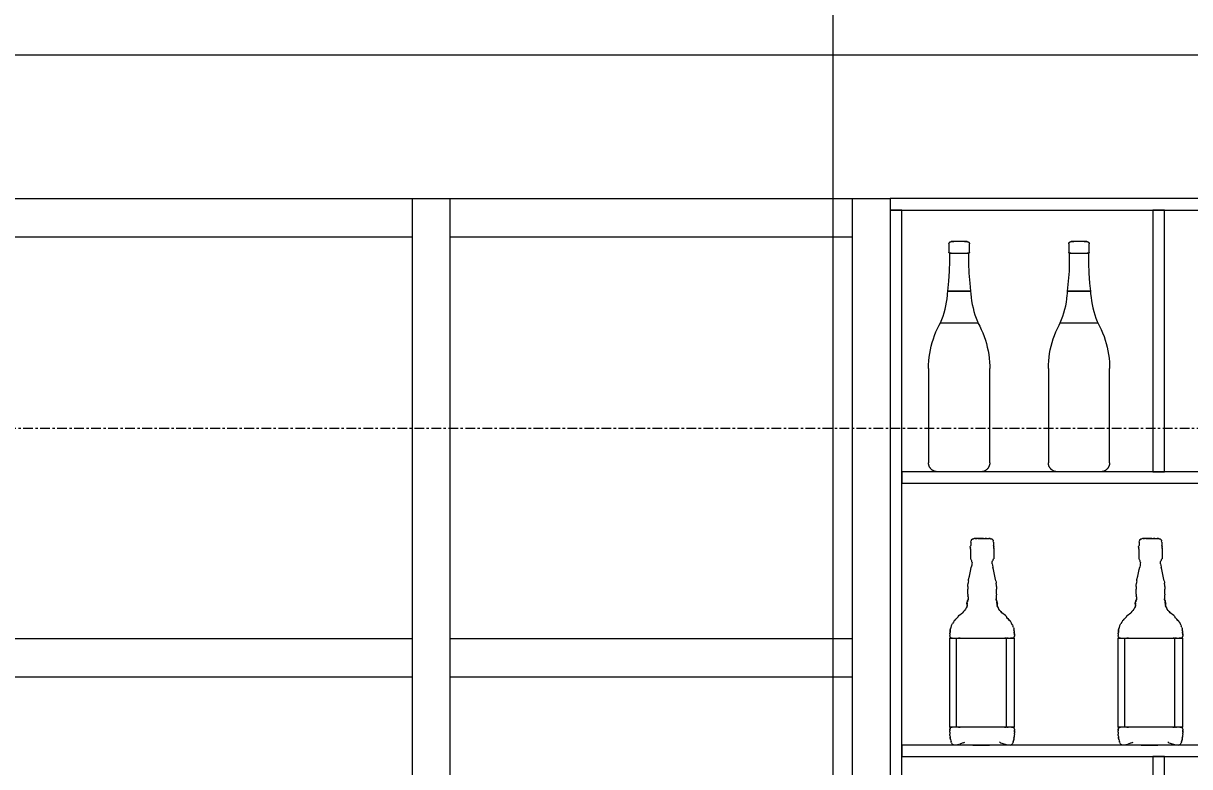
# Model space of a CAD drawing. Header units: inches. Extents: x 22 to 382261, y 22 to 371281.
# Drawn here: x 83658 to 85182, y 144588 to 145559 of the extents above; entities that cross this region are included whole.
import ezdxf

# ---------------------------------------------------------------- set-up
doc = ezdxf.new("R2010")
doc.units = ezdxf.units.IN
doc.header["$MEASUREMENT"] = 0
doc.linetypes.add('Grid Line 1_2_', pattern=[22.225, 12.7, -3.175, 3.175, -3.175])
for name, color, linetype, lineweight in [('A-ANNO-DIMS', 211, 'Continuous', 9), ('A-FLOR-LEVL', 51, 'Continuous', 9), ('A-GENM', 13, 'Continuous', 9), ('A-GLAZ-CWMG', 51, 'Continuous', 9), ('G-ANNO-SYMB', 111, 'Continuous', 9), ('G-IMPT', 8, 'Continuous', 9), ('I-FURN', 30, 'Continuous', 9), ('I-WALL', 2, 'Continuous', 9)]:
    doc.layers.add(name, color=color, linetype=linetype, lineweight=lineweight)
doc.styles.add('Arial_B_2', font='arialbd.ttf', dxfattribs={"height": 270.833333})
doc.dimstyles.new('2_2', dxfattribs={"dimscale": 304.8, "dimtxt": 267.818092, "dimasz": 0.227865, "dimexe": 1.377953, "dimexo": 0.0625, "dimgap": 0.287073, "dimtad": 1, "dimdec": 0, "dimzin": 0, "dimdsep": 46, "dimtxsty": 'Arial_B_2', "dimblk1": 'OBLIQUE', "dimblk2": 'OBLIQUE', "dimsah": 1, "dimcen": 0.09, "dimdle": 0.574147, "dimazin": 0, "dimtfac": 1, "dimtdec": 4, "dimtix": 1, "dimtmove": 0, "dimatfit": 3, "dimfxl": 0.574147, "dimfxlon": 1, "dimtvp": 1, "dimtolj": 1, "dimtzin": 0, "dimlwd": 18, "dimlwe": 18, "dimarcsym": 2})

# ---------------------------------------------------------------- blocks, each defined once
blk = doc.blocks.new('Rectangular Mullion - 50 x 150mm-440584-Section B-B')
at = {"layer": 'A-GLAZ-CWMG'}
for p, q in [((2516.8, 3250), (2516.8, 3300)), ((3041.8, 3300), (3041.8, 3250)), ((2516.8, 3250), (3041.8, 3250))]:
    blk.add_line(p, q, dxfattribs=at)
blk = doc.blocks.new('Rectangular Mullion - 50 x 150mm-442040-Section B-B')
at = {"layer": 'A-GLAZ-CWMG'}
blk.add_line((-4008.2, 6150), (-4008.2, 5550), dxfattribs=at)
blk = doc.blocks.new('Rectangular Mullion - 50 x 150mm-V9-Section B-B')
at = {"layer": 'A-GLAZ-CWMG'}
for p, q in [((1916.8, 3250), (1916.8, 3300)), ((2466.8, 3300), (2466.8, 3250)), ((1916.8, 3250), (2466.8, 3250))]:
    blk.add_line(p, q, dxfattribs=at)
blk = doc.blocks.new('Rectangular Mullion - 50 x 150mm-442033-Section B-B')
at = {"layer": 'A-GLAZ-CWMG'}
for p, q in [((-6383.191796, 6150), (-6383.191796, 5550)), ((-6333.191796, 5550), (-6333.191796, 6150))]:
    blk.add_line(p, q, dxfattribs=at)
blk = doc.blocks.new('Rectangular Mullion - 50 x 150mm-V26-Section B-B')
at = {"layer": 'A-GLAZ-CWMG'}
blk.add_line((-4008.2, 3300), (-4008.2, 2700), dxfattribs=at)
blk = doc.blocks.new('Rectangular Mullion - 50 x 150mm-V32-Section B-B')
at = {"layer": 'A-GLAZ-CWMG'}
for p, q in [((-4583.2, 3300), (-4583.2, 2700)), ((-4533.2, 2700), (-4533.2, 3300))]:
    blk.add_line(p, q, dxfattribs=at)
blk = doc.blocks.new('Rectangular Mullion - 50 x 150mm-V35-Section B-B')
at = {"layer": 'A-GLAZ-CWMG'}
for p, q in [((-6908.2, 5525), (-6908.2, 5575)), ((-6383.2, 5575), (-6908.2, 5575)), ((-6383.2, 5575), (-6383.2, 5525)), ((-6908.2, 5525), (-6383.2, 5525))]:
    blk.add_line(p, q, dxfattribs=at)
blk = doc.blocks.new('Rectangular Mullion - 50 x 150mm-V36-Section B-B')
at = {"layer": 'A-GLAZ-CWMG'}
for p, q in [((-6333.191796, 5525), (-6333.191796, 5575)), ((-5783.191796, 5575), (-6333.191796, 5575)), ((-5783.191796, 5575), (-5783.191796, 5525)), ((-6333.191796, 5525), (-5783.191796, 5525))]:
    blk.add_line(p, q, dxfattribs=at)
blk = doc.blocks.new('M8 - M8-876421-Section B-B')
at = {"layer": 'I-FURN'}
for p, q in [((-3958.2, 6750), (-3958.2, 6735)), ((-2958.2, 6750), (-3958.2, 6750)), ((-3943.2, 6735), (-3958.2, 6735)), ((-3958.2, 6735), (-3958.2, 5350)), ((-3958.2, 6735), (-2958.2, 6735)), ((-3943.2, 5350), (-3943.2, 6735)), ((-3614.9, 6735), (-3614.9, 6393)), ((-3599.9, 6735), (-3614.9, 6735)), ((-3599.9, 6393), (-3599.9, 6735)), ((-3943.2, 6393), (-3943.2, 6378)), ((-2973.2, 6393), (-3943.2, 6393)), ((-3614.9, 6393), (-3599.9, 6393)), ((-3943.2, 6378), (-2973.2, 6378)), ((-3943.2, 6036), (-3943.2, 6021)), ((-2973.2, 6036), (-3943.2, 6036)), ((-3943.2, 6021), (-2973.2, 6021)), ((-3614.9, 6021), (-3614.9, 5679)), ((-3599.9, 6021), (-3614.9, 6021)), ((-3599.9, 5679), (-3599.9, 6021))]:
    blk.add_line(p, q, dxfattribs=at)
blk = doc.blocks.new('BOTELLA _01_JACK DANIELS - JACK DANIELS_ICV-872151-Section B-B')
at = {"layer": 'G-IMPT'}
for p, q in [((-3853.6, 6295.8), (-3853.7, 6295.3)), ((-3853.7, 6294.9), (-3853.7, 6295.3)), ((-3853.1, 6297), (-3853.6, 6295.8)), ((-3853, 6297.7), (-3853.1, 6297.3)), ((-3853.1, 6297), (-3853.1, 6297.3)), ((-3852.9, 6300.9), (-3853, 6297.7)), ((-3852.9, 6300.9), (-3852.7, 6302.8)), ((-3852.6, 6303.5), (-3852.7, 6302.8)), ((-3852.5, 6303.9), (-3852.6, 6303.5)), ((-3852.2, 6304.2), (-3852.5, 6303.9)), ((-3851.9, 6304.5), (-3852.2, 6304.2)), ((-3851.9, 6304.5), (-3851.3, 6304.8)), ((-3850.7, 6305.1), (-3851.3, 6304.8)), ((-3850.7, 6305.1), (-3850, 6305.3)), ((-3850, 6305.3), (-3849.3, 6305.5)), ((-3848.6, 6305.7), (-3849.3, 6305.5)), ((-3847.7, 6305.7), (-3848.6, 6305.7)), ((-3847.7, 6305.7), (-3848.6, 6305.7)), ((-3847.7, 6305.7), (-3847.1, 6305.8)), ((-3847.7, 6305.7), (-3846.9, 6305.8)), ((-3847.7, 6305.7), (-3847.1, 6305.8)), ((-3847.7, 6305.7), (-3846.9, 6305.8)), ((-3838.2, 6305.8), (-3847.1, 6305.8)), ((-3838.2, 6305.8), (-3846.9, 6305.8)), ((-3838.2, 6305.8), (-3846.9, 6305.8)), ((-3838.2, 6305.8), (-3846.2, 6305.8)), ((-3838.2, 6305.8), (-3846.2, 6305.8)), ((-3846.2, 6305.8), (-3845.1, 6305.8)), ((-3846.2, 6305.8), (-3845.1, 6305.8)), ((-3838.2, 6305.8), (-3845.1, 6305.8)), ((-3838.2, 6305.8), (-3845.1, 6305.8)), ((-3842.1, 6305.8), (-3843.7, 6305.8)), ((-3838.2, 6305.8), (-3843.7, 6305.8)), ((-3838.2, 6305.8), (-3843.7, 6305.8)), ((-3843.7, 6305.8), (-3842.1, 6305.8)), ((-3842.1, 6305.8), (-3838.2, 6305.8)), ((-3838.2, 6305.8), (-3842.1, 6305.8)), ((-3840.2, 6305.8), (-3838.2, 6305.8)), ((-3840.2, 6305.8), (-3838.2, 6305.8)), ((-3838.2, 6305.8), (-3840.2, 6305.8)), ((-3840.2, 6305.8), (-3838.2, 6305.8)), ((-3838.2, 6305.8), (-3832.6, 6305.8)), ((-3838.2, 6305.8), (-3831.2, 6305.8)), ((-3838.2, 6305.8), (-3829.3, 6305.8)), ((-3838.2, 6305.8), (-3829.5, 6305.8)), ((-3838.2, 6305.8), (-3836.2, 6305.8)), ((-3838.2, 6305.8), (-3830.2, 6305.8)), ((-3838.2, 6305.8), (-3832.6, 6305.8)), ((-3838.2, 6305.8), (-3834.3, 6305.8)), ((-3838.2, 6305.8), (-3836.2, 6305.8)), ((-3838.2, 6305.8), (-3831.2, 6305.8)), ((-3838.2, 6305.8), (-3830.2, 6305.8)), ((-3838.2, 6305.8), (-3834.3, 6305.8)), ((-3838.2, 6305.8), (-3829.5, 6305.8)), ((-3836.2, 6305.8), (-3838.2, 6305.8)), ((-3836.2, 6305.8), (-3838.2, 6305.8)), ((-3832.6, 6305.8), (-3834.3, 6305.8)), ((-3832.6, 6305.8), (-3834.3, 6305.8)), ((-3831.2, 6305.8), (-3830.2, 6305.8)), ((-3831.2, 6305.8), (-3830.2, 6305.8)), ((-3829.5, 6305.8), (-3828.5, 6305.7)), ((-3828.5, 6305.7), (-3829.5, 6305.8)), ((-3829.3, 6305.8), (-3828.5, 6305.7)), ((-3827.8, 6305.7), (-3828.5, 6305.7)), ((-3827.8, 6305.7), (-3827.1, 6305.5)), ((-3827.1, 6305.5), (-3826.4, 6305.3)), ((-3825.7, 6305.1), (-3826.4, 6305.3)), ((-3825, 6304.8), (-3825.7, 6305.1)), ((-3824.5, 6304.5), (-3825, 6304.8)), ((-3824.5, 6304.5), (-3824.1, 6304.2)), ((-3824.1, 6304.2), (-3823.9, 6303.9)), ((-3823.9, 6303.9), (-3823.8, 6303.5)), ((-3823.8, 6303.5), (-3823.7, 6302.8)), ((-3823.5, 6300.9), (-3823.7, 6302.8)), ((-3823.5, 6300.9), (-3823.4, 6297.7)), ((-3823.4, 6297.7), (-3823.3, 6297.3)), ((-3823.2, 6297), (-3823.3, 6297.3)), ((-3822.8, 6295.8), (-3823.2, 6297)), ((-3822.8, 6295.8), (-3822.7, 6295.3)), ((-3822.7, 6294.9), (-3822.7, 6295.3)), ((-3853.4, 6293.7), (-3853.7, 6294.9)), ((-3853.4, 6293.7), (-3853.3, 6293.3)), ((-3853.3, 6291.9), (-3853.3, 6293.3)), ((-3853.3, 6291.9), (-3853.3, 6280.2)), ((-3853.3, 6280.2), (-3853.3, 6279.5)), ((-3823, 6293.7), (-3823.1, 6293.3)), ((-3823.1, 6292.8), (-3823.1, 6293.3)), ((-3823.1, 6292.8), (-3823.1, 6280.2)), ((-3823.1, 6280.2), (-3823.1, 6279.5)), ((-3823, 6293.7), (-3822.7, 6294.9)), ((-3854.9, 6256.6), (-3852.9, 6265.3)), ((-3853.3, 6279.5), (-3853.2, 6279.1)), ((-3853, 6278.8), (-3853.2, 6279.1)), ((-3853, 6278.8), (-3852.4, 6277.9)), ((-3852.9, 6265.3), (-3852.3, 6268.3)), ((-3852.4, 6277.9), (-3852, 6277.2)), ((-3851.8, 6270.9), (-3852.3, 6268.3)), ((-3851.7, 6276.5), (-3852, 6277.2)), ((-3851.5, 6272.9), (-3851.8, 6270.9)), ((-3851.5, 6275.6), (-3851.7, 6276.5)), ((-3851.4, 6274.4), (-3851.5, 6275.6)), ((-3851.4, 6274.4), (-3851.5, 6272.9)), ((-3825, 6274.4), (-3824.9, 6275.6)), ((-3824.9, 6272.9), (-3825, 6274.4)), ((-3824.9, 6275.6), (-3824.7, 6276.5)), ((-3824.9, 6272.9), (-3824.6, 6270.9)), ((-3824.7, 6276.5), (-3824.3, 6277.2)), ((-3824.6, 6270.9), (-3824.1, 6268.3)), ((-3824, 6277.9), (-3824.3, 6277.2)), ((-3823.5, 6265.3), (-3824.1, 6268.3)), ((-3824, 6277.9), (-3823.4, 6278.8)), ((-3821.5, 6256.6), (-3823.5, 6265.3)), ((-3823.4, 6278.8), (-3823.2, 6279.1)), ((-3823.1, 6279.5), (-3823.2, 6279.1)), ((-3856.1, 6250.6), (-3856.4, 6248.9)), ((-3856.1, 6250.6), (-3855.8, 6252.4)), ((-3855.8, 6252.4), (-3854.9, 6256.6)), ((-3820.6, 6252.4), (-3821.5, 6256.6)), ((-3820.3, 6250.6), (-3820.6, 6252.4)), ((-3820.3, 6250.6), (-3820, 6248.9)), ((-3856.8, 6244.6), (-3856.5, 6247.4)), ((-3856.8, 6243.3), (-3856.8, 6244.6)), ((-3856.8, 6243.3), (-3856.8, 6239.5)), ((-3856.8, 6235.4), (-3856.8, 6239.5)), ((-3856.7, 6233.3), (-3856.8, 6235.4)), ((-3856.4, 6248.9), (-3856.5, 6247.4)), ((-3820, 6248.9), (-3819.8, 6247.4)), ((-3819.6, 6244.6), (-3819.8, 6247.4)), ((-3819.6, 6243.3), (-3819.6, 6244.6)), ((-3819.6, 6243.3), (-3819.5, 6239.5)), ((-3819.6, 6235.4), (-3819.5, 6239.5)), ((-3819.6, 6233.3), (-3819.6, 6235.4)), ((-3858, 6222.4), (-3858.1, 6221.5)), ((-3858, 6222.4), (-3858.1, 6221.5)), ((-3858.1, 6220.6), (-3858.1, 6221.5)), ((-3858.1, 6220.6), (-3858.1, 6221.5)), ((-3858.1, 6220.6), (-3858, 6219.9)), ((-3858.1, 6220.6), (-3858, 6219.9)), ((-3858, 6222.4), (-3857.8, 6223.3)), ((-3858, 6222.4), (-3857.8, 6223.3)), ((-3858, 6219.9), (-3857.9, 6219.2)), ((-3858, 6219.9), (-3857.9, 6219.2)), ((-3857.9, 6219.2), (-3857.7, 6218.6)), ((-3857.9, 6219.2), (-3857.7, 6218.6)), ((-3857.8, 6223.3), (-3857.5, 6224.1)), ((-3857.8, 6223.3), (-3857.5, 6224.1)), ((-3857.8, 6218.9), (-3857.6, 6220.2)), ((-3857.8, 6218.6), (-3857.8, 6219.2)), ((-3857.8, 6218.6), (-3857.8, 6219.2)), ((-3857.8, 6218.5), (-3857.8, 6219.1)), ((-3857.8, 6218.6), (-3857.8, 6219.1)), ((-3857.8, 6218.6), (-3857.8, 6219.1)), ((-3857.8, 6218.5), (-3857.8, 6219.1)), ((-3857.7, 6218.6), (-3857.8, 6219)), ((-3857.7, 6218.6), (-3857.8, 6219)), ((-3857.8, 6218.5), (-3857.8, 6219)), ((-3857.8, 6218.5), (-3857.8, 6219)), ((-3857.8, 6218.6), (-3857.8, 6218.9)), ((-3857.6, 6221.5), (-3857.5, 6223)), ((-3857.6, 6221.5), (-3857.6, 6220.8)), ((-3857.6, 6220.8), (-3857.6, 6220.2)), ((-3857.5, 6223.8), (-3856.8, 6225.4)), ((-3857.5, 6223.8), (-3857, 6225)), ((-3857.1, 6224.8), (-3857.5, 6224.1)), ((-3857.1, 6224.8), (-3857.5, 6224)), ((-3857.1, 6224.8), (-3857.5, 6224.1)), ((-3857.1, 6224.8), (-3857.5, 6224)), ((-3857.2, 6224.7), (-3857.5, 6224)), ((-3857.5, 6224), (-3857.2, 6224.7)), ((-3857.3, 6223.7), (-3857.5, 6223)), ((-3857.2, 6224.4), (-3857.3, 6223.7)), ((-3856.7, 6225.5), (-3857.2, 6224.7)), ((-3856.7, 6225.5), (-3857.2, 6224.7)), ((-3857.2, 6224.4), (-3856.8, 6225.4)), ((-3856.8, 6225.4), (-3857.2, 6224.6)), ((-3857.2, 6224.6), (-3856.8, 6225.4)), ((-3857.2, 6224.7), (-3856.8, 6225.3)), ((-3856.8, 6225.3), (-3857.2, 6224.7)), ((-3856.8, 6225.3), (-3857.2, 6224.6)), ((-3857.2, 6224.6), (-3856.8, 6225.3)), ((-3857.2, 6224.4), (-3857, 6225)), ((-3857.2, 6224.4), (-3857, 6225)), ((-3857.2, 6224.7), (-3857.1, 6224.8)), ((-3857.1, 6224.8), (-3857.2, 6224.7)), ((-3856.7, 6225.5), (-3857.1, 6224.8)), ((-3856.7, 6225.5), (-3857.1, 6224.8)), ((-3856.8, 6225.4), (-3857, 6225)), ((-3856.8, 6225.4), (-3857, 6225)), ((-3856.8, 6225.4), (-3857, 6225)), ((-3856.8, 6225.4), (-3856.6, 6225.8)), ((-3856.6, 6225.8), (-3856.8, 6225.4)), ((-3856.7, 6233.3), (-3856.7, 6231.1)), ((-3856.6, 6229.6), (-3856.7, 6231.1)), ((-3856.6, 6229.6), (-3856.4, 6227.2)), ((-3856.6, 6225.8), (-3856.5, 6226.1)), ((-3856.5, 6226.1), (-3856.6, 6225.8)), ((-3856.4, 6226.5), (-3856.5, 6226.1)), ((-3856.4, 6226.5), (-3856.4, 6227.2)), ((-3819.8, 6229.6), (-3820, 6227.2)), ((-3820, 6226.5), (-3820, 6227.2)), ((-3820, 6226.5), (-3819.9, 6226.1)), ((-3819.7, 6225.8), (-3819.9, 6226.1)), ((-3819.9, 6226.1), (-3819.7, 6225.8)), ((-3819.7, 6231.1), (-3819.8, 6229.6)), ((-3819.6, 6233.3), (-3819.7, 6231.1)), ((-3819.6, 6225.4), (-3819.7, 6225.8)), ((-3819.7, 6225.8), (-3819.6, 6225.4)), ((-3819.7, 6225.5), (-3819.2, 6224.7)), ((-3819.7, 6225.5), (-3819.3, 6224.8)), ((-3819.7, 6225.5), (-3819.3, 6224.8)), ((-3819.7, 6225.5), (-3819.2, 6224.7)), ((-3819.2, 6224.4), (-3819.6, 6225.4)), ((-3819.6, 6225.4), (-3819.2, 6224.6)), ((-3819.6, 6225.4), (-3819.4, 6225)), ((-3818.9, 6223.8), (-3819.6, 6225.4)), ((-3819.2, 6224.6), (-3819.6, 6225.4)), ((-3819.6, 6225.4), (-3819.4, 6225)), ((-3819.6, 6225.4), (-3819.4, 6225)), ((-3819.2, 6224.7), (-3819.6, 6225.3)), ((-3819.6, 6225.3), (-3819.2, 6224.7)), ((-3819.6, 6225.3), (-3819.2, 6224.6)), ((-3819.2, 6224.6), (-3819.6, 6225.3)), ((-3819.2, 6224.4), (-3819.4, 6225)), ((-3819.2, 6224.4), (-3819.4, 6225)), ((-3818.9, 6223.8), (-3819.4, 6225)), ((-3819.2, 6224.7), (-3819.3, 6224.8)), ((-3819.3, 6224.8), (-3818.9, 6224.1)), ((-3819.3, 6224.8), (-3818.9, 6224)), ((-3819.3, 6224.8), (-3818.9, 6224.1)), ((-3819.3, 6224.8), (-3818.9, 6224)), ((-3819.3, 6224.8), (-3819.2, 6224.7)), ((-3819.2, 6224.7), (-3818.9, 6224)), ((-3818.9, 6224), (-3819.2, 6224.7)), ((-3819.2, 6224.4), (-3819, 6223.7)), ((-3819, 6223.7), (-3818.9, 6223)), ((-3818.6, 6223.3), (-3818.9, 6224.1)), ((-3818.6, 6223.3), (-3818.9, 6224.1)), ((-3818.8, 6221.5), (-3818.9, 6223)), ((-3818.8, 6221.5), (-3818.8, 6220.8)), ((-3818.8, 6220.8), (-3818.7, 6220.2)), ((-3818.6, 6218.9), (-3818.7, 6220.2)), ((-3818.5, 6219.2), (-3818.7, 6218.6)), ((-3818.5, 6219.2), (-3818.7, 6218.6)), ((-3818.7, 6218.6), (-3818.6, 6219)), ((-3818.7, 6218.6), (-3818.6, 6219)), ((-3818.4, 6222.4), (-3818.6, 6223.3)), ((-3818.4, 6222.4), (-3818.6, 6223.3)), ((-3818.6, 6218.6), (-3818.6, 6219.2)), ((-3818.6, 6218.6), (-3818.6, 6219.2)), ((-3818.6, 6218.5), (-3818.6, 6219.1)), ((-3818.6, 6218.6), (-3818.6, 6219.1)), ((-3818.6, 6218.5), (-3818.6, 6219.1)), ((-3818.6, 6218.6), (-3818.6, 6219.1)), ((-3818.6, 6218.5), (-3818.6, 6219)), ((-3818.6, 6218.5), (-3818.6, 6219)), ((-3818.6, 6218.6), (-3818.6, 6218.9)), ((-3818.5, 6219.2), (-3818.4, 6219.9)), ((-3818.4, 6219.9), (-3818.5, 6219.2)), ((-3818.4, 6222.4), (-3818.3, 6221.5)), ((-3818.4, 6222.4), (-3818.3, 6221.5)), ((-3818.3, 6220.6), (-3818.4, 6219.9)), ((-3818.3, 6220.6), (-3818.4, 6219.9)), ((-3818.3, 6220.6), (-3818.3, 6221.5)), ((-3818.3, 6220.6), (-3818.3, 6221.5)), ((-3869.5, 6204.3), (-3869.9, 6203.3)), ((-3869.5, 6204.3), (-3869.4, 6204.6)), ((-3869.5, 6204.3), (-3869.4, 6204.6)), ((-3869.3, 6204.8), (-3869.4, 6204.6)), ((-3869.3, 6204.8), (-3869.4, 6204.6)), ((-3869, 6205), (-3869.3, 6204.8)), ((-3868.6, 6205.4), (-3869, 6205)), ((-3868.6, 6205.4), (-3869, 6205)), ((-3868.6, 6205.4), (-3869, 6205)), ((-3868.6, 6205.4), (-3866.8, 6206.6)), ((-3868.6, 6205.4), (-3866.8, 6206.6)), ((-3866.8, 6206.6), (-3865.5, 6207.6)), ((-3866.8, 6206.6), (-3865.5, 6207.6)), ((-3865.5, 6207.6), (-3864, 6208.8)), ((-3865.5, 6207.6), (-3864, 6208.8)), ((-3862.5, 6210.3), (-3864, 6208.8)), ((-3862.5, 6210.3), (-3864, 6208.8)), ((-3861.2, 6212), (-3862.5, 6210.3)), ((-3860, 6213.7), (-3861.2, 6212)), ((-3860, 6213.7), (-3861.2, 6212)), ((-3859, 6215.3), (-3860, 6213.7)), ((-3859, 6215.3), (-3860, 6213.7)), ((-3858.3, 6216.6), (-3859, 6215.3)), ((-3858.3, 6216.6), (-3859, 6215.3)), ((-3858.3, 6216.6), (-3857.9, 6217.5)), ((-3857.9, 6217.5), (-3858.3, 6216.6)), ((-3857.8, 6218), (-3857.9, 6217.5)), ((-3857.8, 6218.6), (-3857.7, 6218.3)), ((-3857.8, 6218.6), (-3857.7, 6218.3)), ((-3857.7, 6218.3), (-3857.8, 6218.6)), ((-3857.7, 6218.3), (-3857.8, 6218)), ((-3818.6, 6218.6), (-3818.6, 6218.3)), ((-3818.6, 6218.6), (-3818.6, 6218.3)), ((-3818.6, 6218.3), (-3818.6, 6218.6)), ((-3818.6, 6218.3), (-3818.6, 6218)), ((-3818.6, 6218), (-3818.5, 6217.5)), ((-3818.1, 6216.6), (-3818.5, 6217.5)), ((-3818.5, 6217.5), (-3818.1, 6216.6)), ((-3818.1, 6216.6), (-3817.4, 6215.3)), ((-3818.1, 6216.6), (-3817.4, 6215.3)), ((-3817.4, 6215.3), (-3816.4, 6213.7)), ((-3816.4, 6213.7), (-3817.4, 6215.3)), ((-3815.2, 6212), (-3816.4, 6213.7)), ((-3815.2, 6212), (-3816.4, 6213.7)), ((-3815.2, 6212), (-3813.8, 6210.3)), ((-3812.4, 6208.8), (-3813.9, 6210.3)), ((-3813.9, 6210.3), (-3812.4, 6208.8)), ((-3812.4, 6208.8), (-3813.8, 6210.3)), ((-3810.9, 6207.6), (-3812.4, 6208.8)), ((-3810.9, 6207.6), (-3812.4, 6208.8)), ((-3809.6, 6206.6), (-3810.9, 6207.6)), ((-3809.6, 6206.6), (-3810.9, 6207.6)), ((-3807.8, 6205.4), (-3809.6, 6206.6)), ((-3807.8, 6205.4), (-3809.6, 6206.6)), ((-3807.8, 6205.4), (-3807.4, 6205)), ((-3807.8, 6205.4), (-3807.4, 6205)), ((-3807.8, 6205.4), (-3807.4, 6205)), ((-3807.4, 6205), (-3807.1, 6204.8)), ((-3807.1, 6204.8), (-3807, 6204.6)), ((-3807.1, 6204.8), (-3807, 6204.6)), ((-3806.9, 6204.3), (-3807, 6204.6)), ((-3806.9, 6204.3), (-3807, 6204.6)), ((-3806.9, 6204.3), (-3806.4, 6203.3)), ((-3879, 6189.8), (-3879.5, 6188.1)), ((-3878.5, 6191.5), (-3879, 6189.8)), ((-3878.5, 6191.5), (-3877.7, 6193.3)), ((-3877.7, 6193.3), (-3876.8, 6195)), ((-3875.8, 6196.7), (-3876.8, 6195)), ((-3874.7, 6198.2), (-3875.8, 6196.7)), ((-3873.6, 6199.4), (-3874.7, 6198.2)), ((-3873.6, 6199.4), (-3874.7, 6198.2)), ((-3873.6, 6199.4), (-3872.6, 6200.5)), ((-3873.6, 6199.4), (-3872.6, 6200.5)), ((-3870.7, 6202.2), (-3872.6, 6200.5)), ((-3870.7, 6202.2), (-3872.6, 6200.5)), ((-3872.6, 6200.5), (-3870.7, 6202.2)), ((-3870.7, 6202.2), (-3870.2, 6202.8)), ((-3870.7, 6202.2), (-3870.2, 6202.8)), ((-3870.7, 6202.2), (-3870.4, 6202.6)), ((-3870.7, 6202.2), (-3870.4, 6202.6)), ((-3869.9, 6203.5), (-3870.4, 6202.6)), ((-3869.9, 6203.5), (-3870.4, 6202.6)), ((-3870.4, 6202.6), (-3869.9, 6203.3)), ((-3870.4, 6202.6), (-3870.2, 6202.8)), ((-3870.4, 6202.6), (-3870.2, 6202.8)), ((-3869.9, 6203.5), (-3869.9, 6203.3)), ((-3869.9, 6203.5), (-3869.9, 6203.3)), ((-3806.5, 6203.5), (-3806, 6202.6)), ((-3806.5, 6203.5), (-3806.4, 6203.3)), ((-3806.5, 6203.5), (-3806, 6202.6)), ((-3806.5, 6203.5), (-3806.4, 6203.3)), ((-3806, 6202.6), (-3806.4, 6203.3)), ((-3805.7, 6202.2), (-3806.2, 6202.8)), ((-3806, 6202.6), (-3806.2, 6202.8)), ((-3806, 6202.6), (-3806.2, 6202.8)), ((-3806.2, 6202.8), (-3805.7, 6202.2)), ((-3805.7, 6202.2), (-3806, 6202.6)), ((-3806, 6202.6), (-3805.7, 6202.2)), ((-3805.7, 6202.2), (-3803.8, 6200.5)), ((-3805.7, 6202.2), (-3803.8, 6200.5)), ((-3803.8, 6200.5), (-3805.7, 6202.2)), ((-3802.7, 6199.4), (-3803.8, 6200.5)), ((-3802.7, 6199.4), (-3803.8, 6200.5)), ((-3802.7, 6199.4), (-3801.6, 6198.2)), ((-3801.6, 6198.2), (-3802.7, 6199.4)), ((-3801.6, 6198.2), (-3800.6, 6196.7)), ((-3800.6, 6196.7), (-3799.6, 6195)), ((-3798.7, 6193.3), (-3799.6, 6195)), ((-3798.7, 6193.3), (-3797.9, 6191.5)), ((-3797.3, 6189.8), (-3797.9, 6191.5)), ((-3797.3, 6189.8), (-3796.9, 6188.1)), ((-3880.3, 6181.2), (-3880.4, 6179.6)), ((-3880.4, 6179.6), (-3880.4, 6179)), ((-3880.3, 6178.5), (-3880.4, 6179)), ((-3880.3, 6181.2), (-3880.2, 6182.3)), ((-3880.3, 6181.2), (-3880.2, 6182.3)), ((-3880.3, 6178.5), (-3880.3, 6178.1)), ((-3880.1, 6177.6), (-3880.3, 6178.1)), ((-3880.1, 6183.6), (-3880.2, 6182.3)), ((-3880.1, 6183.6), (-3880.2, 6182.3)), ((-3880, 6185), (-3880.1, 6183.6)), ((-3880.1, 6183.6), (-3880, 6185)), ((-3880.1, 6177.6), (-3879.8, 6176.7)), ((-3880.1, 6177.6), (-3879.8, 6176.7)), ((-3880, 6185), (-3879.8, 6186.5)), ((-3879.8, 6186.5), (-3880, 6185)), ((-3879.8, 6186.5), (-3879.5, 6188.1)), ((-3879.8, 6186.5), (-3879.5, 6188.1)), ((-3879.5, 6188.1), (-3879.8, 6186.5)), ((-3879.8, 6176.7), (-3879.7, 6176.2)), ((-3879.8, 6176.7), (-3879.7, 6176.2)), ((-3879.7, 6176.2), (-3879.6, 6175.8)), ((-3879.7, 6176.2), (-3879.6, 6175.8)), ((-3796.9, 6188.1), (-3796.6, 6186.5)), ((-3796.9, 6188.1), (-3796.6, 6186.5)), ((-3796.7, 6176.2), (-3796.8, 6175.8)), ((-3796.8, 6175.8), (-3796.7, 6176.2)), ((-3796.6, 6176.7), (-3796.7, 6176.2)), ((-3796.6, 6176.7), (-3796.7, 6176.2)), ((-3796.4, 6185), (-3796.6, 6186.5)), ((-3796.6, 6186.5), (-3796.4, 6185)), ((-3796.6, 6176.7), (-3796.3, 6177.6)), ((-3796.6, 6176.7), (-3796.3, 6177.6)), ((-3796.4, 6185), (-3796.3, 6183.6)), ((-3796.4, 6185), (-3796.3, 6183.6)), ((-3796.3, 6183.6), (-3796.2, 6182.3)), ((-3796.2, 6182.3), (-3796.3, 6183.6)), ((-3796.3, 6177.6), (-3796.1, 6178.1)), ((-3796.1, 6178.1), (-3796.3, 6177.6)), ((-3796.1, 6181.2), (-3796.2, 6182.3)), ((-3796.1, 6181.2), (-3796.2, 6182.3)), ((-3796.1, 6181.2), (-3796, 6179.6)), ((-3796, 6179.6), (-3796.1, 6181.2)), ((-3796, 6179), (-3796.1, 6178.5)), ((-3796.1, 6178.5), (-3796.1, 6178.1)), ((-3796.1, 6178.5), (-3796.1, 6178.1)), ((-3796, 6179.6), (-3796, 6179)), ((-3880.4, 6056.2), (-3880.3, 6056.8)), ((-3880.4, 6056.2), (-3880.3, 6056.8)), ((-3880.4, 6056.2), (-3880.4, 6055.6)), ((-3880.4, 6055.6), (-3880.4, 6056.2)), ((-3880.4, 6055.6), (-3880.4, 6054.8)), ((-3880.4, 6055.6), (-3880.4, 6054.8)), ((-3880.4, 6052.9), (-3880.4, 6054.8)), ((-3880.4, 6052.9), (-3880.4, 6054.8)), ((-3880.4, 6052.9), (-3880.4, 6051.7)), ((-3880.4, 6052.9), (-3880.4, 6051.7)), ((-3880.4, 6051.7), (-3880.3, 6050.3)), ((-3880.1, 6057.3), (-3880.3, 6056.8)), ((-3879.8, 6058.4), (-3880.1, 6057.3)), ((-3880.1, 6057.3), (-3879.8, 6058.4)), ((-3879.8, 6058.4), (-3879.7, 6058.9)), ((-3879.8, 6058.4), (-3879.7, 6058.9)), ((-3879.6, 6059.3), (-3879.7, 6058.9)), ((-3879.6, 6059.3), (-3879.7, 6058.9)), ((-3796.8, 6059.3), (-3796.7, 6058.9)), ((-3796.7, 6058.9), (-3796.8, 6059.3)), ((-3796.6, 6058.4), (-3796.7, 6058.9)), ((-3796.6, 6058.4), (-3796.7, 6058.9)), ((-3796.6, 6058.4), (-3796.3, 6057.3)), ((-3796.6, 6058.4), (-3796.3, 6057.3)), ((-3796.3, 6057.3), (-3796.1, 6056.8)), ((-3796.1, 6056.8), (-3796.3, 6057.3)), ((-3796.1, 6056.8), (-3796, 6056.2)), ((-3796.1, 6056.8), (-3796, 6056.2)), ((-3796.1, 6050.3), (-3796, 6051.7)), ((-3796.1, 6050.3), (-3796, 6051.7)), ((-3796, 6056.2), (-3796, 6055.6)), ((-3796, 6056.2), (-3796, 6055.6)), ((-3796, 6054.8), (-3796, 6055.6)), ((-3796, 6054.8), (-3796, 6055.6)), ((-3796, 6052.9), (-3796, 6054.8)), ((-3796, 6054.8), (-3796, 6052.9)), ((-3796, 6052.9), (-3796, 6051.7)), ((-3796, 6052.9), (-3796, 6051.7)), ((-3880.2, 6048.7), (-3880.3, 6050.3)), ((-3880.2, 6048.7), (-3880, 6046.9)), ((-3879.8, 6045), (-3880, 6046.9)), ((-3880, 6046.9), (-3879.8, 6045)), ((-3880, 6046.9), (-3879.8, 6045)), ((-3879.8, 6045), (-3879.5, 6043.2)), ((-3879.5, 6043.2), (-3879.8, 6045)), ((-3879.5, 6043.2), (-3879.1, 6041.6)), ((-3879.5, 6043.2), (-3879.1, 6041.6)), ((-3879.1, 6041.6), (-3878.8, 6040.2)), ((-3879.1, 6041.6), (-3878.8, 6040.2)), ((-3878.4, 6039.1), (-3878.8, 6040.2)), ((-3878.4, 6039.1), (-3878.8, 6040.2)), ((-3878.4, 6039.1), (-3878.8, 6040.2)), ((-3878.4, 6039.1), (-3877.9, 6038.2)), ((-3877.9, 6038.2), (-3877.5, 6037.5)), ((-3877.9, 6038.2), (-3877.5, 6037.5)), ((-3877.5, 6037.5), (-3876.9, 6036.9)), ((-3876.9, 6036.9), (-3876.3, 6036.5)), ((-3875.6, 6036.1), (-3876.3, 6036.5)), ((-3874.8, 6035.9), (-3875.6, 6036.1)), ((-3868.8, 6036.6), (-3870.2, 6036.1)), ((-3868.8, 6036.6), (-3867.3, 6037.2)), ((-3864.1, 6038.5), (-3867.3, 6037.2)), ((-3862.4, 6039.1), (-3864.1, 6038.5)), ((-3862.4, 6039.1), (-3860.9, 6039.6)), ((-3814, 6039.1), (-3815.5, 6039.6)), ((-3814, 6039.1), (-3812.3, 6038.5)), ((-3812.3, 6038.5), (-3809.1, 6037.2)), ((-3807.6, 6036.6), (-3809.1, 6037.2)), ((-3806.2, 6036.1), (-3807.6, 6036.6)), ((-3804.3, 6035.9), (-3806.8, 6036)), ((-3806.6, 6036), (-3806.8, 6036)), ((-3801.6, 6035.9), (-3800.8, 6036.1)), ((-3800.8, 6036.1), (-3800.1, 6036.5)), ((-3799.5, 6036.9), (-3800.1, 6036.5)), ((-3798.9, 6037.5), (-3799.5, 6036.9)), ((-3798.4, 6038.2), (-3798.9, 6037.5)), ((-3798.4, 6038.2), (-3798.9, 6037.5)), ((-3798, 6039.1), (-3798.4, 6038.2)), ((-3797.6, 6040.2), (-3798, 6039.1)), ((-3797.6, 6040.2), (-3798, 6039.1)), ((-3797.6, 6040.2), (-3797.3, 6041.6)), ((-3797.6, 6040.2), (-3797.3, 6041.6)), ((-3797.3, 6041.6), (-3796.9, 6043.2)), ((-3796.9, 6043.2), (-3797.3, 6041.6)), ((-3796.6, 6045), (-3796.9, 6043.2)), ((-3796.6, 6045), (-3796.9, 6043.2)), ((-3796.4, 6046.9), (-3796.6, 6045)), ((-3796.4, 6046.9), (-3796.6, 6045)), ((-3796.6, 6045), (-3796.4, 6046.9)), ((-3796.2, 6048.7), (-3796.4, 6046.9)), ((-3796.1, 6050.3), (-3796.2, 6048.7)), ((-3850.2, 6035.8), (-3838.2, 6035.8)), ((-3850.2, 6035.8), (-3838.2, 6035.8)), ((-3838.2, 6035.8), (-3828.5, 6035.8)), ((-3817.4, 6035.8), (-3828.5, 6035.8))]:
    blk.add_line(p, q, dxfattribs=at)
blk = doc.blocks.new('BOTELLA _01_JACK DANIELS - BOTELLA _01_JACK DANIELS-872273-Section B-B')
at = {"layer": 'I-FURN'}
for p, q in [((-3880.7, 6175.8), (-3880.7, 6059.3)), ((-3871.7, 6059.3), (-3871.7, 6175.8)), ((-3806.9, 6175.8), (-3806.9, 6059.3)), ((-3796, 6059.3), (-3796, 6175.8)), ((-3796, 6059.3), (-3796, 6175.8))]:
    blk.add_line(p, q, dxfattribs=at)
for points, knots in [([(-3877.2, 6175.8), (-3877.6, 6175.8), (-3879.5, 6175.8), (-3880.1, 6175.8), (-3880.5, 6175.8), (-3880.7, 6175.8), (-3880.7, 6175.8), (-3880.7, 6175.8)], [0.47748338, 0.47748338, 0.47748338, 0.47748338, 0.48081217, 0.4993643, 0.50446232, 0.50957164, 0.51656006, 0.51656006, 0.51656006, 0.51656006]), ([(-3880.7, 6175.8), (-3880.7, 6175.8), (-3880.7, 6175.8), (-3880.6, 6175.8), (-3880.5, 6175.8), (-3880.2, 6175.8), (-3879.9, 6175.8), (-3879.6, 6175.8), (-3879.3, 6175.8), (-3879, 6175.8), (-3878, 6175.8), (-3877.6, 6175.8), (-3871.7, 6175.8)], [0.6622726, 0.6622726, 0.6622726, 0.6622726, 0.6909765, 0.7749012, 0.7781955, 0.7807755, 0.7836844, 0.7857617, 0.7879316, 0.7913624, 0.7950242, 0.81031, 0.81031, 0.81031, 0.81031]), ([(-3871.7, 6175.8), (-3871, 6175.8), (-3870.5, 6175.8), (-3870.4, 6175.8), (-3869.9, 6175.8), (-3869.8, 6175.8), (-3869, 6175.8), (-3868.1, 6175.8), (-3868, 6175.8), (-3808.6, 6175.8), (-3807.7, 6175.8), (-3806.9, 6175.8)], [0, 0, 0, 0, 0.0022817, 0.0040172, 0.0050581, 0.0072111, 0.0098473, 0.0124526, 0.100123, 0.1878621, 0.2766466, 0.2766466, 0.2766466, 0.2766466]), ([(-3806.9, 6175.8), (-3807.2, 6175.8), (-3807.9, 6175.8), (-3808.2, 6175.8), (-3808.4, 6175.8), (-3808.6, 6175.8)], [0.16297913, 0.16297913, 0.16297913, 0.16297913, 0.16703101, 0.17152723, 0.18699461, 0.18699461, 0.18699461, 0.18699461]), ([(-3806.9, 6175.8), (-3806.3, 6175.8), (-3806.2, 6175.8), (-3805.7, 6175.8), (-3805.4, 6175.8), (-3805.1, 6175.8), (-3805, 6175.8), (-3804.4, 6175.8), (-3800.5, 6175.8), (-3798.6, 6175.8), (-3798.3, 6175.8), (-3798.1, 6175.8), (-3798, 6175.8), (-3797.9, 6175.8), (-3797.7, 6175.8), (-3797.1, 6175.8), (-3796.6, 6175.8), (-3796.3, 6175.8), (-3796.1, 6175.8), (-3796, 6175.8)], [0, 0, 0, 0, 0.00191469, 0.00341261, 0.00527309, 0.00661514, 0.00868825, 0.01832336, 0.03179622, 0.04469561, 0.04974018, 0.05098222, 0.05173284, 0.05262737, 0.05461919, 0.05763529, 0.06118537, 0.06436591, 0.06765656, 0.06765656, 0.06765656, 0.06765656]), ([(-3796, 6175.8), (-3796, 6175.8), (-3796.1, 6175.8), (-3796.1, 6175.8), (-3796.3, 6175.8), (-3796.7, 6175.8), (-3797.1, 6175.8), (-3797.6, 6175.8), (-3800.1, 6175.8), (-3800.9, 6175.8)], [0.03116577, 0.03116577, 0.03116577, 0.03116577, 0.08857241, 0.0924006, 0.09627557, 0.09958886, 0.10320096, 0.1210909, 0.12849317, 0.12849317, 0.12849317, 0.12849317]), ([(-3871.7, 6059.3), (-3877.6, 6059.3), (-3878, 6059.3), (-3879, 6059.3), (-3879.3, 6059.3), (-3879.6, 6059.3), (-3879.9, 6059.3), (-3880.2, 6059.3), (-3880.5, 6059.3), (-3880.6, 6059.3), (-3880.7, 6059.3), (-3880.7, 6059.3), (-3880.7, 6059.3)], [-0.81031, -0.81031, -0.81031, -0.81031, -0.7950242, -0.7913624, -0.7879316, -0.7857617, -0.7836844, -0.7807755, -0.7781955, -0.7749012, -0.6909765, -0.6622726, -0.6622726, -0.6622726, -0.6622726]), ([(-3880.7, 6059.3), (-3880.7, 6059.3), (-3880.7, 6059.3), (-3880.5, 6059.3), (-3880.1, 6059.3), (-3879.5, 6059.3), (-3877.6, 6059.3), (-3877.2, 6059.3)], [-0.51656006, -0.51656006, -0.51656006, -0.51656006, -0.50957164, -0.50446232, -0.4993643, -0.48081217, -0.47748338, -0.47748338, -0.47748338, -0.47748338]), ([(-3806.9, 6059.3), (-3807.7, 6059.3), (-3808.6, 6059.3), (-3868, 6059.3), (-3868.1, 6059.3), (-3869, 6059.3), (-3869.8, 6059.3), (-3869.9, 6059.3), (-3870.4, 6059.3), (-3870.5, 6059.3), (-3871, 6059.3), (-3871.7, 6059.3)], [-0.2766466, -0.2766466, -0.2766466, -0.2766466, -0.1878621, -0.100123, -0.0124526, -0.0098473, -0.0072111, -0.0050581, -0.0040172, -0.0022817, 0, 0, 0, 0]), ([(-3808.9, 6059.3), (-3808.5, 6059.3), (-3808.2, 6059.3), (-3807.9, 6059.3), (-3807.2, 6059.3), (-3806.9, 6059.3)], [-0.19478605, -0.19478605, -0.19478605, -0.19478605, -0.17152723, -0.16703101, -0.16297913, -0.16297913, -0.16297913, -0.16297913]), ([(-3796, 6059.3), (-3796.1, 6059.3), (-3796.3, 6059.3), (-3796.6, 6059.3), (-3797.1, 6059.3), (-3797.7, 6059.3), (-3797.9, 6059.3), (-3798, 6059.3), (-3798.1, 6059.3), (-3798.3, 6059.3), (-3798.6, 6059.3), (-3800.5, 6059.3), (-3804.4, 6059.3), (-3805, 6059.3), (-3805.1, 6059.3), (-3805.4, 6059.3), (-3805.7, 6059.3), (-3806.2, 6059.3), (-3806.3, 6059.3), (-3806.9, 6059.3)], [-0.06765656, -0.06765656, -0.06765656, -0.06765656, -0.06436591, -0.06118537, -0.05763529, -0.05461919, -0.05262737, -0.05173284, -0.05098222, -0.04974018, -0.04469561, -0.03179622, -0.01832336, -0.00868825, -0.00661514, -0.00527309, -0.00341261, -0.00191469, 0, 0, 0, 0]), ([(-3799.8, 6059.3), (-3799.4, 6059.3), (-3797.5, 6059.3), (-3797.1, 6059.3), (-3796.7, 6059.3), (-3796.3, 6059.3), (-3796.1, 6059.3), (-3796.1, 6059.3), (-3796, 6059.3), (-3796, 6059.3)], [-0.12466307, -0.12466307, -0.12466307, -0.12466307, -0.1210909, -0.10320096, -0.09958886, -0.09627557, -0.0924006, -0.08857241, -0.03116577, -0.03116577, -0.03116577, -0.03116577])]:
    blk.add_open_spline(points, degree=3, knots=knots, dxfattribs=at)
for points in [[(-3867.1, 6175.8), (-3867.9, 6175.8), (-3868.4, 6175.8), (-3868.9, 6175.8)], [(-3804.3, 6175.8), (-3805.4, 6175.8), (-3805.7, 6175.8), (-3806.1, 6175.8)], [(-3796, 6175.8), (-3796, 6175.8), (-3796, 6175.8), (-3796, 6175.8)], [(-3868.9, 6059.3), (-3868.4, 6059.3), (-3867.9, 6059.3), (-3867.1, 6059.3)], [(-3805.4, 6059.3), (-3805.2, 6059.3), (-3804.8, 6059.3), (-3804.3, 6059.3)], [(-3796, 6059.3), (-3796, 6059.3), (-3796, 6059.3), (-3796, 6059.3)]]:
    blk.add_open_spline(points, degree=3, dxfattribs=at)
blk.add_blockref('BOTELLA _01_JACK DANIELS - JACK DANIELS_ICV-872151-Section B-B', (0, 0))
blk = doc.blocks.new('BOTELLA_04_CASILLERO DEL DIABLO - BOTELLA_04_CASILLERO DEL DIABLO-872277-Section B-B')
at = {"layer": 'A-GENM'}
for p, q in [((-3881.5, 6690.7), (-3881.5, 6679.7)), ((-3880.5, 6678.7), (-3855.8, 6678.7)), ((-3854.8, 6679.7), (-3854.8, 6690.7)), ((-3883.4, 6625.6), (-3883.2, 6628.8)), ((-3853.2, 6628.8), (-3883.2, 6628.8)), ((-3883.2, 6628.8), (-3853.2, 6628.8)), ((-3853.2, 6628.8), (-3853, 6625.6)), ((-3892.6, 6587.7), (-3843.7, 6587.7)), ((-3908.2, 6528), (-3908.2, 6404.8)), ((-3828.2, 6404.8), (-3828.2, 6528))]:
    blk.add_line(p, q, dxfattribs=at)
at = {"layer": 'A-GENM', "flags": 128}
for points in [[(-3881.5, 6690.7), (-3881.5, 6690.9), (-3881.5, 6691), (-3881.5, 6691.1), (-3881.5, 6691.2), (-3881.5, 6691.3), (-3881.5, 6691.4), (-3881.4, 6691.6), (-3881.4, 6691.7), (-3881.4, 6691.8), (-3881.3, 6691.9), (-3881.3, 6692), (-3881.2, 6692.1), (-3881.2, 6692.2), (-3881.1, 6692.3), (-3881, 6692.4), (-3881, 6692.5), (-3880.9, 6692.6), (-3880.8, 6692.7), (-3880.7, 6692.8), (-3880.6, 6692.9), (-3880.6, 6693), (-3880.5, 6693), (-3880.4, 6693.1), (-3880.3, 6693.2), (-3880.2, 6693.3), (-3880.1, 6693.3), (-3880, 6693.4), (-3879.9, 6693.4), (-3879.7, 6693.5), (-3879.6, 6693.5), (-3879.5, 6693.6), (-3879.4, 6693.6), (-3879.3, 6693.6), (-3879.2, 6693.7), (-3879.1, 6693.7), (-3878.9, 6693.7), (-3878.8, 6693.7), (-3878.7, 6693.7), (-3878.6, 6693.7), (-3878.5, 6693.7)], [(-3878.5, 6693.7), (-3878.5, 6693.7), (-3878.5, 6693.7), (-3878.5, 6693.7), (-3878.4, 6693.7), (-3878.3, 6693.7), (-3878.3, 6693.7), (-3878.1, 6693.7), (-3878, 6693.7), (-3877.9, 6693.7), (-3877.7, 6693.7), (-3877.6, 6693.7), (-3877.4, 6693.7), (-3877.2, 6693.7), (-3877, 6693.7), (-3876.7, 6693.7), (-3876.5, 6693.7), (-3876.2, 6693.7), (-3876, 6693.7), (-3875.7, 6693.7), (-3875.4, 6693.7), (-3875.1, 6693.7)], [(-3857.8, 6693.7), (-3857.8, 6693.7), (-3857.8, 6693.7), (-3857.9, 6693.7), (-3857.9, 6693.7), (-3858, 6693.7), (-3858.1, 6693.7), (-3858.2, 6693.7), (-3858.3, 6693.7), (-3858.4, 6693.7), (-3858.6, 6693.7), (-3858.8, 6693.7), (-3859, 6693.7), (-3859.2, 6693.7), (-3859.4, 6693.7), (-3859.6, 6693.7), (-3859.8, 6693.7), (-3860.1, 6693.7), (-3860.4, 6693.7), (-3860.6, 6693.7), (-3860.9, 6693.7), (-3861.2, 6693.7), (-3861.6, 6693.7), (-3861.9, 6693.7), (-3862.2, 6693.7), (-3862.6, 6693.7), (-3862.9, 6693.7), (-3863.3, 6693.7), (-3863.6, 6693.7), (-3864, 6693.7), (-3864.4, 6693.7), (-3864.8, 6693.7), (-3865.2, 6693.7), (-3865.6, 6693.7), (-3866, 6693.7), (-3866.4, 6693.7), (-3866.8, 6693.7), (-3867.2, 6693.7), (-3867.6, 6693.7), (-3868.1, 6693.7), (-3868.5, 6693.7), (-3868.9, 6693.7), (-3869.3, 6693.7), (-3869.7, 6693.7), (-3870.1, 6693.7), (-3870.5, 6693.7), (-3870.9, 6693.7), (-3871.3, 6693.7), (-3871.7, 6693.7), (-3872.1, 6693.7), (-3872.5, 6693.7), (-3872.9, 6693.7), (-3873.2, 6693.7), (-3873.6, 6693.7), (-3873.9, 6693.7), (-3874.3, 6693.7), (-3874.6, 6693.7), (-3874.9, 6693.7), (-3875.2, 6693.7), (-3875.5, 6693.7), (-3875.8, 6693.7), (-3876.1, 6693.7), (-3876.4, 6693.7), (-3876.6, 6693.7), (-3876.8, 6693.7), (-3877.1, 6693.7), (-3877.3, 6693.7), (-3877.5, 6693.7), (-3877.6, 6693.7), (-3877.8, 6693.7), (-3877.9, 6693.7), (-3878.1, 6693.7), (-3878.2, 6693.7), (-3878.3, 6693.7), (-3878.4, 6693.7), (-3878.4, 6693.7), (-3878.5, 6693.7), (-3878.5, 6693.7), (-3878.5, 6693.7), (-3878.5, 6693.7)], [(-3861.4, 6693.7), (-3861.1, 6693.7), (-3860.8, 6693.7), (-3860.5, 6693.7), (-3860.2, 6693.7), (-3860, 6693.7), (-3859.7, 6693.7), (-3859.5, 6693.7), (-3859.3, 6693.7), (-3859.1, 6693.7), (-3858.9, 6693.7), (-3858.7, 6693.7), (-3858.5, 6693.7), (-3858.4, 6693.7), (-3858.3, 6693.7), (-3858.1, 6693.7), (-3858, 6693.7), (-3858, 6693.7), (-3857.9, 6693.7), (-3857.8, 6693.7), (-3857.8, 6693.7), (-3857.8, 6693.7), (-3857.8, 6693.7)], [(-3857.8, 6693.7), (-3857.7, 6693.7), (-3857.5, 6693.7), (-3857.4, 6693.7), (-3857.3, 6693.7), (-3857.2, 6693.7), (-3857.1, 6693.6), (-3857, 6693.6), (-3856.8, 6693.6), (-3856.7, 6693.5), (-3856.6, 6693.5), (-3856.5, 6693.4), (-3856.4, 6693.4), (-3856.3, 6693.3), (-3856.2, 6693.3), (-3856.1, 6693.2), (-3856, 6693.1), (-3855.9, 6693.1), (-3855.8, 6693), (-3855.7, 6692.9), (-3855.6, 6692.8), (-3855.5, 6692.7), (-3855.5, 6692.6), (-3855.4, 6692.6), (-3855.3, 6692.5), (-3855.3, 6692.4), (-3855.2, 6692.3), (-3855.1, 6692.1), (-3855.1, 6692), (-3855, 6691.9), (-3855, 6691.8), (-3854.9, 6691.7), (-3854.9, 6691.6), (-3854.9, 6691.5), (-3854.8, 6691.4), (-3854.8, 6691.2), (-3854.8, 6691.1), (-3854.8, 6691), (-3854.8, 6690.9), (-3854.8, 6690.8), (-3854.8, 6690.7)], [(-3883.2, 6628.8), (-3881.7, 6641.9), (-3880.8, 6655), (-3880.5, 6668.2), (-3880.5, 6678.7)], [(-3880.5, 6678.7), (-3880.6, 6678.7), (-3880.6, 6678.7), (-3880.7, 6678.7), (-3880.7, 6678.7), (-3880.7, 6678.8), (-3880.8, 6678.8), (-3880.8, 6678.8), (-3880.9, 6678.8), (-3880.9, 6678.8), (-3880.9, 6678.8), (-3881, 6678.8), (-3881, 6678.8), (-3881, 6678.9), (-3881.1, 6678.9), (-3881.1, 6678.9), (-3881.1, 6678.9), (-3881.2, 6679), (-3881.2, 6679), (-3881.2, 6679), (-3881.3, 6679), (-3881.3, 6679.1), (-3881.3, 6679.1), (-3881.3, 6679.1), (-3881.4, 6679.2), (-3881.4, 6679.2), (-3881.4, 6679.2), (-3881.4, 6679.3), (-3881.4, 6679.3), (-3881.5, 6679.3), (-3881.5, 6679.4), (-3881.5, 6679.4), (-3881.5, 6679.4), (-3881.5, 6679.5), (-3881.5, 6679.5), (-3881.5, 6679.6), (-3881.5, 6679.6), (-3881.5, 6679.6), (-3881.5, 6679.7), (-3881.5, 6679.7), (-3881.5, 6679.7)], [(-3878.8, 6678.7), (-3879, 6678.7), (-3879.3, 6678.7), (-3879.5, 6678.7), (-3879.7, 6678.7), (-3879.8, 6678.7), (-3880, 6678.7), (-3880.1, 6678.7), (-3880.2, 6678.7), (-3880.3, 6678.7), (-3880.4, 6678.7), (-3880.5, 6678.7), (-3880.5, 6678.7), (-3880.5, 6678.7), (-3880.5, 6678.7)], [(-3880.5, 6678.7), (-3880.5, 6678.7), (-3880.5, 6678.7), (-3880.5, 6678.7), (-3880.4, 6678.7), (-3880.3, 6678.7), (-3880.2, 6678.7), (-3880.1, 6678.7), (-3879.9, 6678.7), (-3879.8, 6678.7), (-3879.6, 6678.7), (-3879.4, 6678.7), (-3879.1, 6678.7), (-3878.9, 6678.7), (-3878.7, 6678.7), (-3878.4, 6678.7), (-3878.1, 6678.7), (-3877.8, 6678.7), (-3877.5, 6678.7), (-3877.1, 6678.7), (-3876.8, 6678.7), (-3876.4, 6678.7), (-3876.1, 6678.7), (-3875.7, 6678.7), (-3875.3, 6678.7), (-3874.9, 6678.7), (-3874.4, 6678.7), (-3874, 6678.7), (-3873.6, 6678.7), (-3873.1, 6678.7), (-3872.7, 6678.7), (-3872.2, 6678.7), (-3871.7, 6678.7), (-3871.2, 6678.7), (-3870.8, 6678.7), (-3870.3, 6678.7), (-3869.8, 6678.7), (-3869.3, 6678.7), (-3868.8, 6678.7), (-3868.3, 6678.7), (-3867.8, 6678.7), (-3867.3, 6678.7), (-3866.8, 6678.7), (-3866.3, 6678.7), (-3865.8, 6678.7), (-3865.4, 6678.7), (-3864.9, 6678.7), (-3864.4, 6678.7), (-3863.9, 6678.7), (-3863.5, 6678.7), (-3863, 6678.7), (-3862.6, 6678.7), (-3862.1, 6678.7), (-3861.7, 6678.7), (-3861.3, 6678.7), (-3860.9, 6678.7), (-3860.5, 6678.7), (-3860.1, 6678.7), (-3859.7, 6678.7), (-3859.4, 6678.7), (-3859, 6678.7), (-3858.7, 6678.7), (-3858.4, 6678.7), (-3858.1, 6678.7), (-3857.8, 6678.7), (-3857.6, 6678.7), (-3857.3, 6678.7), (-3857.1, 6678.7), (-3856.9, 6678.7), (-3856.7, 6678.7), (-3856.5, 6678.7), (-3856.3, 6678.7), (-3856.2, 6678.7), (-3856.1, 6678.7), (-3856, 6678.7), (-3855.9, 6678.7), (-3855.8, 6678.7), (-3855.8, 6678.7), (-3855.8, 6678.7), (-3855.8, 6678.7)], [(-3855.8, 6678.7), (-3855.8, 6678.7), (-3855.8, 6678.7), (-3855.9, 6678.7), (-3855.9, 6678.7), (-3856, 6678.7), (-3856.1, 6678.7), (-3856.3, 6678.7), (-3856.4, 6678.7), (-3856.6, 6678.7), (-3856.8, 6678.7), (-3857, 6678.7), (-3857.2, 6678.7), (-3857.4, 6678.7)], [(-3854.8, 6679.7), (-3854.8, 6679.7), (-3854.8, 6679.7), (-3854.8, 6679.6), (-3854.8, 6679.6), (-3854.8, 6679.5), (-3854.8, 6679.5), (-3854.8, 6679.5), (-3854.8, 6679.4), (-3854.8, 6679.4), (-3854.9, 6679.3), (-3854.9, 6679.3), (-3854.9, 6679.3), (-3854.9, 6679.2), (-3854.9, 6679.2), (-3855, 6679.2), (-3855, 6679.1), (-3855, 6679.1), (-3855, 6679.1), (-3855.1, 6679), (-3855.1, 6679), (-3855.1, 6679), (-3855.1, 6679), (-3855.2, 6678.9), (-3855.2, 6678.9), (-3855.2, 6678.9), (-3855.3, 6678.9), (-3855.3, 6678.9), (-3855.3, 6678.8), (-3855.4, 6678.8), (-3855.4, 6678.8), (-3855.5, 6678.8), (-3855.5, 6678.8), (-3855.5, 6678.8), (-3855.6, 6678.8), (-3855.6, 6678.7), (-3855.7, 6678.7), (-3855.7, 6678.7), (-3855.7, 6678.7), (-3855.8, 6678.7), (-3855.8, 6678.7)], [(-3855.8, 6678.7), (-3855.8, 6665.6), (-3855.4, 6652.4), (-3854.4, 6639.3), (-3853.2, 6628.8)], [(-3892.6, 6587.7), (-3890.9, 6592.1), (-3889.3, 6596.5), (-3887.9, 6600.9), (-3886.6, 6605.4), (-3885.6, 6610), (-3884.7, 6614.6), (-3884, 6619.2), (-3883.5, 6623.9), (-3883.4, 6625.6)], [(-3853, 6625.6), (-3852.5, 6620.9), (-3851.9, 6616.3), (-3851.1, 6611.7), (-3850.1, 6607.1), (-3848.9, 6602.6), (-3847.6, 6598.1), (-3846.1, 6593.7), (-3844.3, 6589.3), (-3843.7, 6587.7)], [(-3908.2, 6528), (-3908.1, 6532.9), (-3907.8, 6537.8), (-3907.3, 6542.7), (-3906.6, 6547.5), (-3905.7, 6552.4), (-3904.6, 6557.2), (-3903.4, 6561.9), (-3901.9, 6566.6), (-3900.3, 6571.2), (-3898.5, 6575.8), (-3896.5, 6580.3), (-3894.3, 6584.7), (-3892.6, 6587.7)], [(-3843.7, 6587.7), (-3841.4, 6583.4), (-3839.3, 6579), (-3837.3, 6574.5), (-3835.5, 6569.9), (-3834, 6565.2), (-3832.6, 6560.5), (-3831.4, 6555.8), (-3830.3, 6551), (-3829.5, 6546.1), (-3828.9, 6541.3), (-3828.5, 6536.4), (-3828.2, 6531.5), (-3828.2, 6528)], [(-3896.4, 6393), (-3896.9, 6393), (-3897.3, 6393), (-3897.8, 6393.1), (-3898.3, 6393.2), (-3898.7, 6393.2), (-3899.2, 6393.3), (-3899.6, 6393.5), (-3900.1, 6393.6), (-3900.5, 6393.8), (-3901, 6393.9), (-3901.4, 6394.1), (-3901.8, 6394.3), (-3902.2, 6394.6), (-3902.6, 6394.8), (-3903, 6395.1), (-3903.4, 6395.3), (-3903.8, 6395.6), (-3904.2, 6395.9), (-3904.5, 6396.2), (-3904.8, 6396.6), (-3905.2, 6396.9), (-3905.5, 6397.3), (-3905.8, 6397.6), (-3906, 6398), (-3906.3, 6398.4), (-3906.5, 6398.8), (-3906.8, 6399.2), (-3907, 6399.6), (-3907.2, 6400.1), (-3907.4, 6400.5), (-3907.5, 6400.9), (-3907.7, 6401.4), (-3907.8, 6401.8), (-3907.9, 6402.3), (-3908, 6402.8), (-3908.1, 6403.2), (-3908.1, 6403.7), (-3908.2, 6404.2), (-3908.2, 6404.6), (-3908.2, 6404.8)], [(-3828.2, 6404.8), (-3828.2, 6404.3), (-3828.2, 6403.8), (-3828.3, 6403.4), (-3828.3, 6402.9), (-3828.4, 6402.4), (-3828.5, 6402), (-3828.6, 6401.5), (-3828.8, 6401.1), (-3828.9, 6400.6), (-3829.1, 6400.2), (-3829.3, 6399.8), (-3829.5, 6399.3), (-3829.7, 6398.9), (-3830, 6398.5), (-3830.2, 6398.1), (-3830.5, 6397.7), (-3830.8, 6397.4), (-3831.1, 6397), (-3831.4, 6396.7), (-3831.7, 6396.3), (-3832.1, 6396), (-3832.4, 6395.7), (-3832.8, 6395.4), (-3833.2, 6395.1), (-3833.6, 6394.9), (-3834, 6394.6), (-3834.4, 6394.4), (-3834.8, 6394.2), (-3835.2, 6394), (-3835.7, 6393.8), (-3836.1, 6393.6), (-3836.6, 6393.5), (-3837, 6393.4), (-3837.5, 6393.3), (-3837.9, 6393.2), (-3838.4, 6393.1), (-3838.9, 6393), (-3839.3, 6393), (-3839.8, 6393)]]:
    blk.add_lwpolyline(points, dxfattribs=at)
blk = doc.blocks.new('_Oblique')
at = {"color": 0, "linetype": 'ByBlock', "lineweight": -2}
blk.add_line((-0.5, -0.5), (0.5, 0.5), dxfattribs=at)
blk = doc.blocks.new('*D5238')
at = {"layer": 'A-ANNO-DIMS', "color": 0, "lineweight": 18, "transparency": 16777216}
for p, q in [((80295.8, 145598.8), (80295.8, 145097.9)), ((93340.8, 145598.8), (93340.8, 145097.9)), ((80120.8, 145517.9), (93515.8, 145517.9))]:
    blk.add_line(p, q, dxfattribs=at)
at = {"layer": 'Defpoints', "color": 0, "transparency": 16777216}
for p in [(80295.8, 145617.9), (93340.8, 145617.9), (93340.8, 145517.9)]:
    blk.add_point(p, dxfattribs=at)
at = {"layer": 'A-ANNO-DIMS', "color": 0, "lineweight": 18, "transparency": 16777216, "xscale": 69.45312499999999, "yscale": 69.45312499999999, "zscale": 69.45312499999999, "rotation": 180}
blk.add_blockref('_Oblique', (80295.8, 145517.9), dxfattribs=at)
at = {"layer": 'A-ANNO-DIMS', "color": 0, "lineweight": 18, "transparency": 16777216, "xscale": 69.45312499999999, "yscale": 69.45312499999999, "zscale": 69.45312499999999}
blk.add_blockref('_Oblique', (93340.8, 145517.9), dxfattribs=at)
at = {"layer": 'A-ANNO-DIMS', "color": 0, "lineweight": 18, "transparency": 16777216, "insert": (86818.3, 145743.7), "char_height": 270.83, "width": 699.606, "attachment_point": 5, "style": 'Arial_B_2'}
blk.add_mtext('\\A1;13045', dxfattribs=at)

msp = doc.modelspace()

# ---------------------------------------------------------------- linework, layer by layer
at = {"layer": 'A-FLOR-LEVL', "linetype": 'Grid Line 1_2_'}
msp.add_line((72189.6, 145030.3), (98522.1, 145030.3), dxfattribs=at)
at = {"layer": 'G-ANNO-SYMB'}
msp.add_line((84715.8, 152051.7), (84715.8, 136911.1), dxfattribs=at)
at = {"layer": 'I-WALL'}
msp.add_line((81790.8, 145330.3), (84790.8, 145330.3), dxfattribs=at)

# ---------------------------------------------------------------- block references
at = {"layer": 'A-GENM'}
for p in [(88749, 138580.3), (88905.6, 138580.3)]:
    msp.add_blockref('BOTELLA_04_CASILLERO DEL DIABLO - BOTELLA_04_CASILLERO DEL DIABLO-872277-Section B-B', p, dxfattribs=at)
at = {"layer": 'A-GLAZ-CWMG'}
for name, p in [('Rectangular Mullion - 50 x 150mm-V9-Section B-B', (81699, 142030.3)), ('Rectangular Mullion - 50 x 150mm-V32-Section B-B', (88749, 142030.3)), ('Rectangular Mullion - 50 x 150mm-440584-Section B-B', (81699, 142030.3)), ('Rectangular Mullion - 50 x 150mm-V26-Section B-B', (88749, 142030.3)), ('Rectangular Mullion - 50 x 150mm-V36-Section B-B', (89949, 139180.3)), ('Rectangular Mullion - 50 x 150mm-V35-Section B-B', (91124, 139180.3)), ('Rectangular Mullion - 50 x 150mm-442033-Section B-B', (90549, 138580.3)), ('Rectangular Mullion - 50 x 150mm-442040-Section B-B', (88749, 138580.3))]:
    msp.add_blockref(name, p, dxfattribs=at)
at = {"layer": 'I-FURN'}
for name, p in [('M8 - M8-876421-Section B-B', (88749, 138580.3)), ('BOTELLA _01_JACK DANIELS - BOTELLA _01_JACK DANIELS-872273-Section B-B', (88749, 138580.3)), ('BOTELLA _01_JACK DANIELS - BOTELLA _01_JACK DANIELS-872273-Section B-B', (88969, 138580.3))]:
    msp.add_blockref(name, p, dxfattribs=at)

# ---------------------------------------------------------------- dimensions: what is measured, and where the dimension line sits
at = {"layer": 'A-ANNO-DIMS', "lineweight": 18}
dim = msp.add_linear_dim(base=(93340.8, 145517.9), p1=(80295.8, 145617.9), p2=(93340.8, 145617.9), dimstyle='2_2', override={"dimpost": '<>', "dimfxl": 13045}, dxfattribs=at)
dim.commit()
dim.dimension.update_dxf_attribs({"geometry": '*D5238', "text_midpoint": (86818.3, 145743.7)})

doc.saveas('drawing.dxf')
